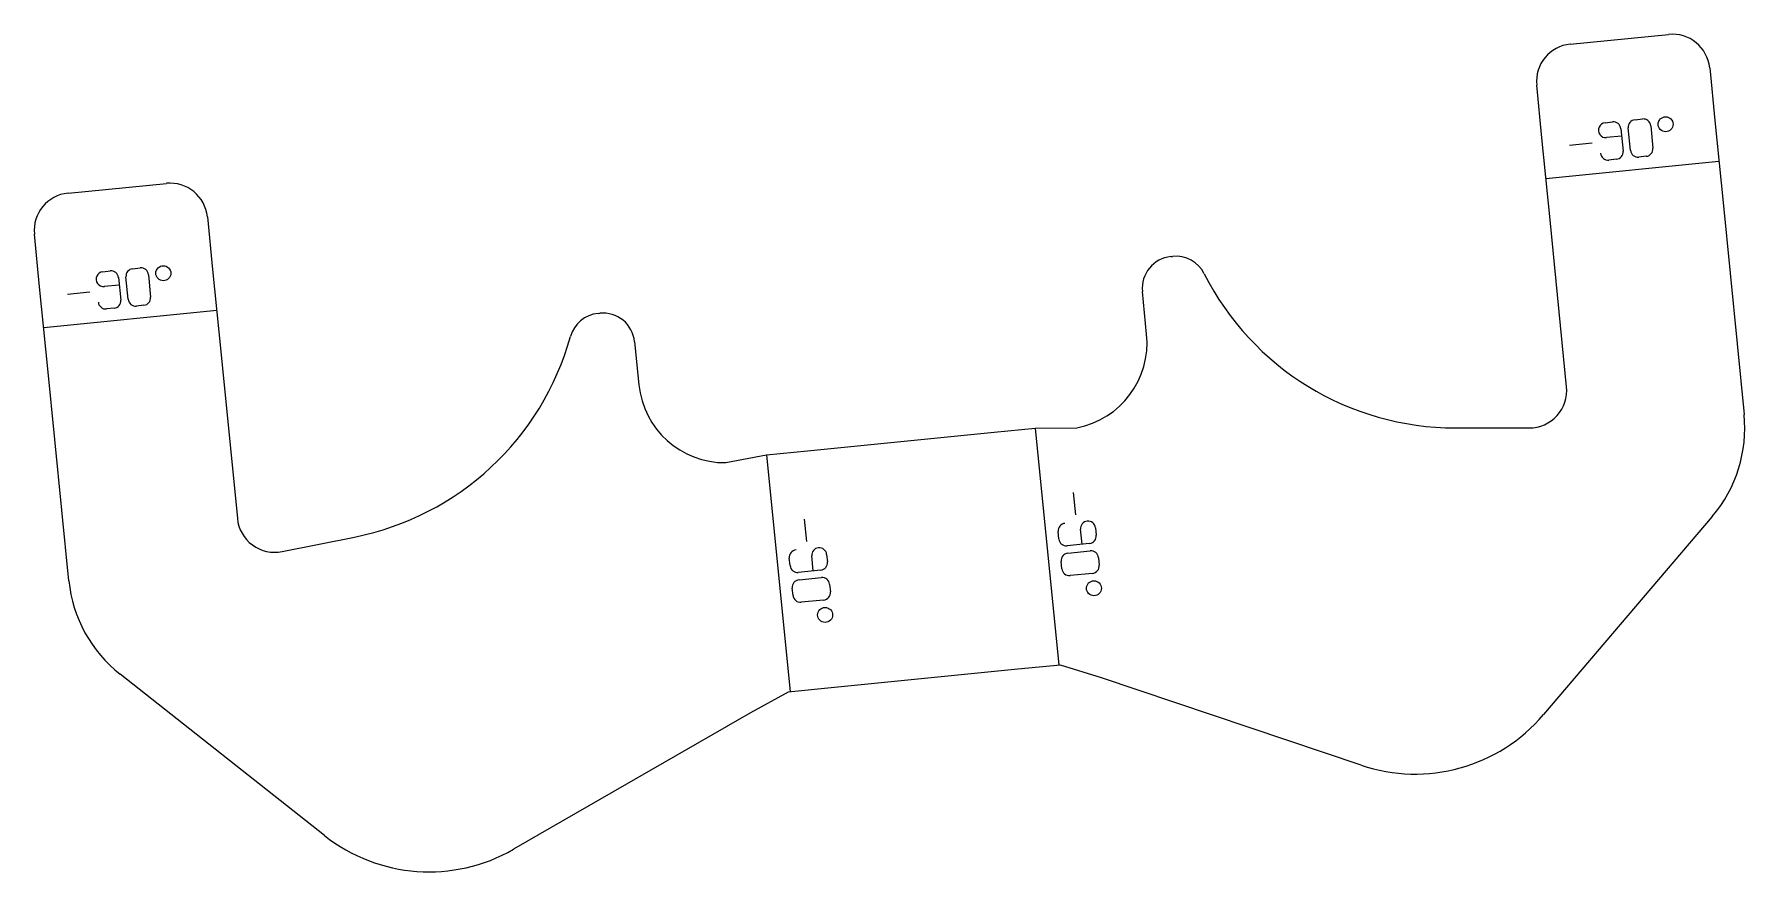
# Model space of a CAD drawing. Header units: millimetres. Extents: x 0 to 91.2, y 0 to 44.7.
import ezdxf

# ---------------------------------------------------------------- set-up
doc = ezdxf.new("R2010")
doc.units = ezdxf.units.MM
for name, color, linetype in [('Unfold022_Sketch', 7, 'CONTINUOUS'), ('Unfold022_Sketch_Bend_Labels', 7, 'CONTINUOUS'), ('Unfold022_Sketch_Bends', 7, 'CONTINUOUS')]:
    doc.layers.add(name, color=color, linetype=linetype)

msp = doc.modelspace()

# ---------------------------------------------------------------- linework, layer by layer
at = {"layer": 'Unfold022_Sketch'}
for p, q in [((81.871, 44.155), (87.11, 44.675)), ((89.298, 42.882), (89.577, 40.074)), ((80.357, 39.159), (80.078, 41.967)), ((89.577, 40.074), (90.011, 35.698)), ((80.791, 34.783), (80.357, 39.159)), ((1.802, 36.208), (7.042, 36.728)), ((90.011, 35.698), (91.133, 24.393)), ((9.23, 34.935), (9.509, 32.127)), ((81.675, 25.879), (80.791, 34.783)), ((0.288, 31.212), (0.01, 34.02)), ((60.586, 32.822), (60.674, 32.83)), ((9.509, 32.127), (9.943, 27.75)), ((0.723, 26.835), (0.288, 31.212)), ((59.29, 28.673), (59.062, 30.962)), ((30.051, 29.791), (30.139, 29.8)), ((31.999, 28.276), (32.226, 25.987)), ((9.943, 27.75), (10.827, 18.847)), ((1.845, 15.531), (0.723, 26.835)), ((41.217, 22.459), (51.168, 23.447)), ((51.168, 23.447), (53.356, 23.664)), ((53.356, 23.664), (55.564, 23.684)), ((75.74, 23.682), (79.685, 23.682)), ((36.86, 21.827), (39.028, 22.242)), ((39.028, 22.242), (41.217, 22.459)), ((89.435, 18.959), (80.444, 8.385)), ((13.21, 17.084), (17.078, 17.859)), ((54.704, 11.032), (52.423, 10.805)), ((56.888, 10.342), (54.704, 11.032)), ((15.473, 1.936), (4.578, 10.537)), ((52.423, 10.805), (42.471, 9.818)), ((70.715, 5.685), (56.888, 10.342)), ((40.19, 9.591), (38.184, 8.485)), ((42.471, 9.818), (40.19, 9.591)), ((38.184, 8.485), (25.542, 1.202))]:
    msp.add_line(p, q, dxfattribs=at)
for centre, radius, start, end in [((87.308, 42.685), 2, 5.66837, 95.66837), ((82.068, 42.165), 2, 95.66837, -174.33163), ((7.24, 34.738), 2, 5.66837, 95.66837), ((2, 34.217), 2, 95.66837, -174.33163), ((60.754, 31.13), 1.7, 95.66837, -174.33163), ((60.842, 31.139), 1.7, 26.85227, 95.66837), ((75.741, 38.682), 15, -153.14773, -90.00465), ((30.219, 28.099), 1.7, 95.66837, 164.48447), ((30.307, 28.108), 1.7, 5.66837, 95.66837), ((14.128, 32.566), 15, -78.65861, -15.51553), ((54.696, 28.217), 4.616, -79.15937, 5.66837), ((36.82, 26.443), 4.616, -174.33163, -89.50388), ((79.685, 25.682), 2, -90, 5.66837), ((83.89, 23.674), 7.279, -40.37385, 5.66837), ((12.817, 19.045), 2, -174.33163, -78.65861), ((9.089, 16.25), 7.279, -174.33163, -128.28941), ((73.588, 14.215), 9, -108.61242, -40.37385), ((21.049, 9), 9, -128.28941, -60.05084)]:
    msp.add_arc(centre, radius, start, end, dxfattribs=at)
at = {"layer": 'Unfold022_Sketch_Bend_Labels'}
for p, q in [((85.319, 40.12), (85.717, 40.16)), ((83.727, 39.962), (84.125, 40.002)), ((84.602, 39.245), (83.806, 39.166)), ((84.562, 39.643), (84.681, 38.449)), ((85.079, 38.488), (84.96, 39.683)), ((86.154, 39.801), (86.273, 38.607)), ((81.835, 38.769), (83.029, 38.888)), ((84.322, 38.011), (83.924, 37.972)), ((85.914, 38.169), (85.516, 38.13)), ((3.658, 32.015), (4.056, 32.054)), ((5.25, 32.173), (5.648, 32.212)), ((4.533, 31.298), (3.737, 31.219)), ((4.494, 31.696), (4.612, 30.502)), ((5.01, 30.541), (4.892, 31.735)), ((6.086, 31.854), (6.204, 30.66)), ((1.767, 30.822), (2.961, 30.941)), ((5.846, 30.222), (5.448, 30.183)), ((4.254, 30.064), (3.856, 30.025)), ((55.371, 20.242), (55.489, 19.048)), ((41.043, 18.82), (41.161, 17.626)), ((55.846, 17.475), (55.767, 18.271)), ((56.563, 18.35), (56.603, 17.952)), ((54.612, 17.755), (54.573, 18.153)), ((56.244, 17.515), (55.05, 17.396)), ((40.285, 16.333), (40.245, 16.731)), ((41.518, 16.053), (41.439, 16.849)), ((42.235, 16.928), (42.275, 16.53)), ((54.77, 16.163), (54.731, 16.561)), ((55.09, 16.998), (56.284, 17.117)), ((56.721, 16.758), (56.761, 16.36)), ((41.916, 16.093), (40.722, 15.974)), ((40.762, 15.576), (41.956, 15.695)), ((56.402, 15.923), (55.208, 15.804)), ((40.443, 14.74), (40.403, 15.138)), ((42.393, 15.336), (42.433, 14.938)), ((42.074, 14.5), (40.88, 14.382))]:
    msp.add_line(p, q, dxfattribs=at)
for centre in [(86.95, 39.88), (6.882, 31.933), (56.481, 15.126), (42.153, 13.704)]:
    msp.add_circle(centre, 0.4, dxfattribs=at)
for centre, start, end in [((85.358, 39.722), 95.66837, -174.33163), ((85.756, 39.762), 5.66837, 95.66837), ((83.766, 39.564), 95.66837, -84.33163), ((84.164, 39.604), 5.66837, 95.66837), ((83.885, 38.37), -174.33163, -84.33163), ((84.283, 38.409), -84.33163, 5.66837), ((85.477, 38.528), -174.33163, -84.33163), ((85.875, 38.567), -84.33163, 5.66837), ((3.698, 31.617), 95.66837, -84.33163), ((4.096, 31.656), 5.66837, 95.66837), ((5.29, 31.775), 95.66837, -174.33163), ((5.688, 31.814), 5.66837, 95.66837), ((3.816, 30.423), -174.33163, -84.33163), ((4.214, 30.462), -84.33163, 5.66837), ((5.408, 30.581), -174.33163, -84.33163), ((5.806, 30.62), -84.33163, 5.66837), ((54.971, 18.192), 95.66837, -174.33163), ((56.165, 18.311), 5.66837, -174.33163), ((55.01, 17.794), -174.33163, -84.33163), ((56.205, 17.913), -84.33163, 5.66837), ((40.643, 16.77), 95.66837, -174.33163), ((41.837, 16.889), 5.66837, -174.33163), ((41.877, 16.491), -84.33163, 5.66837), ((55.129, 16.6), 95.66837, -174.33163), ((56.323, 16.719), 5.66837, 95.66837), ((40.683, 16.372), -174.33163, -84.33163), ((40.801, 15.178), 95.66837, -174.33163), ((41.995, 15.297), 5.66837, 95.66837), ((55.169, 16.202), -174.33163, -84.33163), ((56.363, 16.321), -84.33163, 5.66837), ((40.841, 14.78), -174.33163, -84.33163), ((42.035, 14.898), -84.33163, 5.66837)]:
    msp.add_arc(centre, 0.4, start, end, dxfattribs=at)
at = {"layer": 'Unfold022_Sketch_Bends'}
for p, q in [((89.794, 37.886), (80.574, 36.971)), ((9.726, 29.939), (0.506, 29.024)), ((53.356, 23.664), (54.611, 11.023)), ((39.028, 22.242), (40.283, 9.6))]:
    msp.add_line(p, q, dxfattribs=at)

doc.saveas('drawing.dxf')
